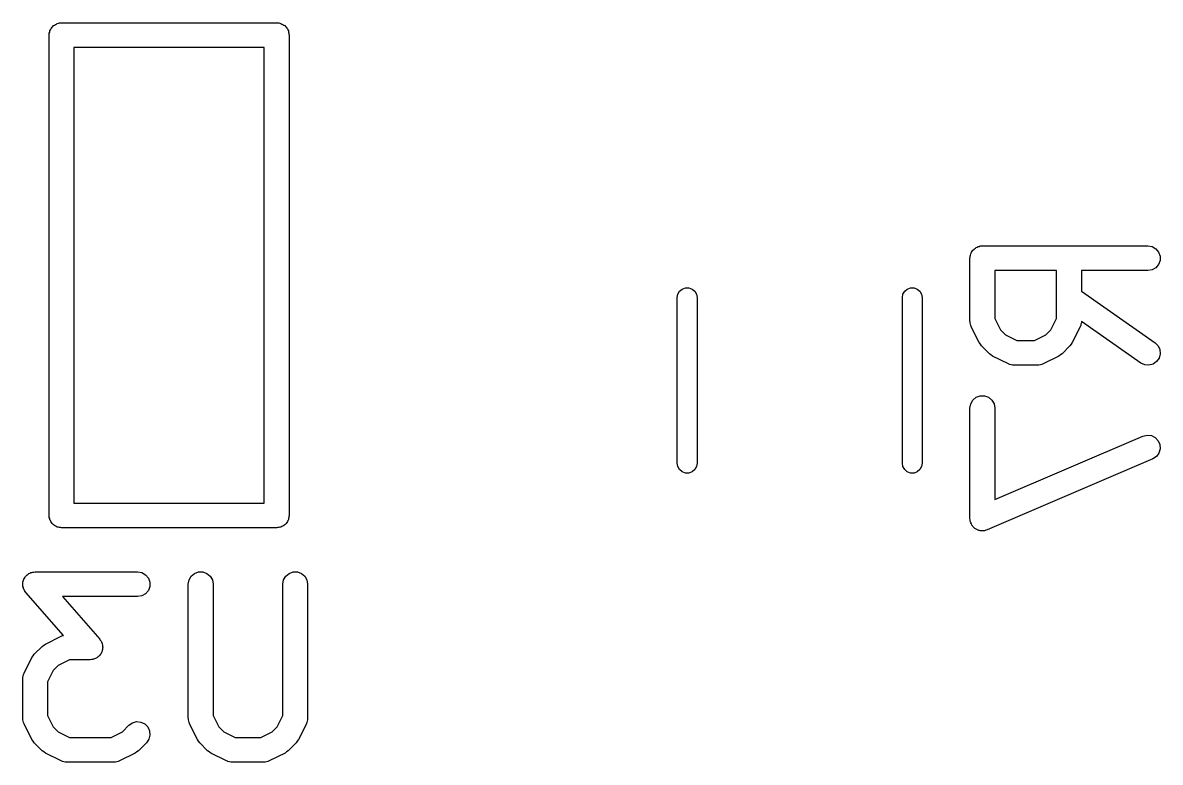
# Model space of a CAD drawing. Extents: x 48 to 353, y -143 to -50.
# Drawn here: x 65.41 to 72.28, y -62 to -57.53 of the extents above; entities that cross this region are included whole.
import ezdxf

# ---------------------------------------------------------------- set-up
doc = ezdxf.new("R2010")
doc.units = 0
doc.header["$MEASUREMENT"] = 0
doc.layers.add('BLACK', color=7, linetype='CONTINUOUS')

msp = doc.modelspace()

# ---------------------------------------------------------------- linework, layer by layer
at = {"layer": 'Black'}
for p, q in [((65.5701, -57.592), (65.5724, -57.5858)), ((65.5701, -57.5985), (65.5701, -57.592)), ((65.5724, -57.5858), (65.5735, -57.5793)), ((65.5735, -57.5793), (65.5768, -57.5737)), ((65.5768, -57.5737), (65.579, -57.5675)), ((65.579, -57.5675), (65.5833, -57.5625)), ((65.5833, -57.5625), (65.5865, -57.5568)), ((65.5865, -57.5568), (65.5916, -57.5526)), ((65.5916, -57.5526), (65.5958, -57.5475)), ((65.5958, -57.5475), (65.6015, -57.5443)), ((65.6015, -57.5443), (65.6065, -57.54)), ((65.6065, -57.54), (65.6127, -57.5378)), ((65.6127, -57.5378), (65.6183, -57.5345)), ((65.6183, -57.5345), (65.6248, -57.5334)), ((65.6248, -57.5334), (65.631, -57.5311)), ((65.631, -57.5311), (65.6375, -57.5311)), ((65.6375, -57.5311), (65.644, -57.53)), ((65.644, -57.53), (66.944, -57.53)), ((66.944, -57.53), (66.9505, -57.5311)), ((66.9505, -57.5311), (66.957, -57.5311)), ((66.957, -57.5311), (66.9632, -57.5334)), ((66.9632, -57.5334), (66.9697, -57.5345)), ((66.9697, -57.5345), (66.9753, -57.5378)), ((66.9753, -57.5378), (66.9815, -57.54)), ((66.9815, -57.54), (66.9865, -57.5443)), ((66.9865, -57.5443), (66.9922, -57.5475)), ((66.9922, -57.5475), (66.9964, -57.5526)), ((66.9964, -57.5526), (67.0015, -57.5568)), ((67.0015, -57.5568), (67.0047, -57.5625)), ((67.0047, -57.5625), (67.009, -57.5675)), ((67.009, -57.5675), (67.0112, -57.5737)), ((67.0112, -57.5737), (67.0145, -57.5793)), ((67.0145, -57.5793), (67.0156, -57.5858)), ((67.0156, -57.5858), (67.0179, -57.592)), ((67.0179, -57.592), (67.0179, -57.5985)), ((65.569, -57.605), (65.5701, -57.5985)), ((65.569, -60.505), (65.569, -57.605)), ((67.0179, -57.5985), (67.019, -57.605)), ((67.019, -57.605), (67.019, -60.505)), ((65.719, -57.68), (65.719, -60.43)), ((66.869, -57.68), (65.719, -57.68)), ((66.869, -60.43), (66.869, -57.68)), ((71.155, -58.8995), (71.1592, -58.8945)), ((71.1592, -58.8945), (71.1649, -58.8912)), ((71.1649, -58.8912), (71.1699, -58.887)), ((71.1699, -58.887), (71.176, -58.8847)), ((71.176, -58.8847), (71.1817, -58.8814)), ((71.1817, -58.8814), (71.1882, -58.8803)), ((71.1882, -58.8803), (71.1944, -58.878)), ((71.1944, -58.878), (71.2009, -58.878)), ((71.2009, -58.878), (71.2074, -58.8769)), ((71.2074, -58.8769), (72.2074, -58.8769)), ((72.2074, -58.8769), (72.233, -58.8814)), ((72.233, -58.8814), (72.2556, -58.8945)), ((72.2556, -58.8945), (72.2723, -58.9144)), ((71.1324, -58.9519), (71.1335, -58.9454)), ((71.1324, -59.3329), (71.1324, -58.9519)), ((71.1335, -58.9389), (71.1358, -58.9327)), ((71.1335, -58.9454), (71.1335, -58.9389)), ((71.1358, -58.9327), (71.1369, -58.9263)), ((71.1369, -58.9263), (71.1402, -58.9206)), ((71.1402, -58.9206), (71.1424, -58.9144)), ((71.1424, -58.9144), (71.1466, -58.9094)), ((71.1466, -58.9094), (71.1499, -58.9037)), ((71.1499, -58.9037), (71.155, -58.8995)), ((72.2723, -58.9144), (72.2812, -58.9389)), ((72.2812, -58.9649), (72.2723, -58.9894)), ((72.2812, -58.9389), (72.2812, -58.9649)), ((71.2824, -59.0269), (71.2824, -59.3152)), ((71.6562, -59.0269), (71.2824, -59.0269)), ((71.6562, -59.3152), (71.6562, -59.0269)), ((72.2074, -59.0269), (71.8062, -59.0269)), ((71.8062, -59.0269), (71.8062, -59.151)), ((72.233, -59.0224), (72.2074, -59.0269)), ((72.2556, -59.0094), (72.233, -59.0224)), ((72.2723, -58.9894), (72.2556, -59.0094)), ((69.364, -59.19), (69.3676, -59.1695)), ((69.3676, -59.1695), (69.378, -59.1514)), ((69.378, -59.1514), (69.394, -59.138)), ((69.394, -59.138), (69.4136, -59.1309)), ((69.4136, -59.1309), (69.4344, -59.1309)), ((69.4344, -59.1309), (69.454, -59.138)), ((69.454, -59.138), (69.47, -59.1514)), ((69.47, -59.1514), (69.4804, -59.1695)), ((69.4804, -59.1695), (69.484, -59.19)), ((70.724, -59.19), (70.7276, -59.1695)), ((70.7276, -59.1695), (70.738, -59.1514)), ((70.738, -59.1514), (70.754, -59.138)), ((70.754, -59.138), (70.7736, -59.1309)), ((70.7736, -59.1309), (70.7944, -59.1309)), ((70.7944, -59.1309), (70.814, -59.138)), ((70.814, -59.138), (70.83, -59.1514)), ((70.83, -59.1514), (70.8404, -59.1695)), ((70.8404, -59.1695), (70.844, -59.19)), ((71.8062, -59.151), (72.2504, -59.4619)), ((69.364, -60.19), (69.364, -59.19)), ((69.484, -59.19), (69.484, -60.19)), ((70.724, -60.19), (70.724, -59.19)), ((70.844, -59.19), (70.844, -60.19)), ((71.1331, -59.3371), (71.1324, -59.3329)), ((71.1329, -59.3414), (71.1331, -59.3371)), ((71.1354, -59.3499), (71.1329, -59.3414)), ((71.1369, -59.3585), (71.1354, -59.3499)), ((71.1391, -59.3623), (71.1369, -59.3585)), ((71.1403, -59.3664), (71.1391, -59.3623)), ((71.1879, -59.4616), (71.1403, -59.3664)), ((71.2824, -59.3152), (71.3166, -59.3837)), ((71.6219, -59.3837), (71.6562, -59.3152)), ((71.7983, -59.3664), (71.7507, -59.4616)), ((71.7995, -59.3623), (71.7983, -59.3664)), ((71.8017, -59.3585), (71.7995, -59.3623)), ((71.8032, -59.3499), (71.8017, -59.3585)), ((71.8057, -59.3414), (71.8032, -59.3499)), ((71.806, -59.3339), (71.8054, -59.3371)), ((71.8054, -59.3371), (71.8057, -59.3414)), ((72.1644, -59.5848), (71.806, -59.3339)), ((71.3166, -59.3837), (71.347, -59.4141)), ((71.347, -59.4141), (71.4156, -59.4483)), ((71.523, -59.4483), (71.5915, -59.4141)), ((71.5915, -59.4141), (71.6219, -59.3837)), ((71.1951, -59.4713), (71.1879, -59.4616)), ((71.202, -59.4811), (71.1951, -59.4713)), ((71.2496, -59.5287), (71.202, -59.4811)), ((71.4156, -59.4483), (71.523, -59.4483)), ((71.7366, -59.4811), (71.689, -59.5287)), ((71.7435, -59.4713), (71.7366, -59.4811)), ((71.7507, -59.4616), (71.7435, -59.4713)), ((72.2504, -59.4619), (72.2688, -59.4803)), ((72.2688, -59.4803), (72.2798, -59.5039)), ((72.2798, -59.5039), (72.2821, -59.5299)), ((71.2594, -59.5356), (71.2496, -59.5287)), ((71.2691, -59.5428), (71.2594, -59.5356)), ((71.3643, -59.5904), (71.2691, -59.5428)), ((71.6695, -59.5428), (71.5743, -59.5904)), ((71.6792, -59.5356), (71.6695, -59.5428)), ((71.689, -59.5287), (71.6792, -59.5356)), ((72.188, -59.5958), (72.1644, -59.5848)), ((72.2604, -59.5764), (72.2391, -59.5913)), ((72.2754, -59.555), (72.2604, -59.5764)), ((72.2821, -59.5299), (72.2754, -59.555)), ((71.3685, -59.5916), (71.3643, -59.5904)), ((71.3722, -59.5938), (71.3685, -59.5916)), ((71.3809, -59.5953), (71.3722, -59.5938)), ((71.3893, -59.5978), (71.3809, -59.5953)), ((71.3936, -59.5976), (71.3893, -59.5978)), ((71.3979, -59.5983), (71.3936, -59.5976)), ((71.5407, -59.5983), (71.3979, -59.5983)), ((71.545, -59.5976), (71.5407, -59.5983)), ((71.5493, -59.5978), (71.545, -59.5976)), ((71.5577, -59.5953), (71.5493, -59.5978)), ((71.5664, -59.5938), (71.5577, -59.5953)), ((71.5701, -59.5916), (71.5664, -59.5938)), ((71.5743, -59.5904), (71.5701, -59.5916)), ((72.2139, -59.598), (72.188, -59.5958)), ((72.2391, -59.5913), (72.2139, -59.598)), ((71.1699, -59.7917), (71.1944, -59.7828)), ((71.1944, -59.7828), (71.2204, -59.7828)), ((71.2204, -59.7828), (71.2449, -59.7917)), ((71.1324, -59.8567), (71.1369, -59.831)), ((71.1324, -60.5233), (71.1324, -59.8567)), ((71.1369, -59.831), (71.1499, -59.8085)), ((71.1499, -59.8085), (71.1699, -59.7917)), ((71.2449, -59.7917), (71.2648, -59.8085)), ((71.2648, -59.8085), (71.2779, -59.831)), ((71.2779, -59.831), (71.2824, -59.8567)), ((71.2824, -59.8567), (71.2824, -60.4096)), ((71.2824, -60.4096), (72.1778, -60.0258)), ((72.1778, -60.0258), (72.2032, -60.0199)), ((72.2032, -60.0199), (72.2291, -60.023)), ((72.2291, -60.023), (72.2523, -60.0347)), ((72.2523, -60.0347), (72.2701, -60.0537)), ((72.2701, -60.0537), (72.2804, -60.0776)), ((72.2743, -60.1286), (72.2587, -60.1494)), ((72.2819, -60.1036), (72.2743, -60.1286)), ((72.2804, -60.0776), (72.2819, -60.1036)), ((69.3676, -60.2105), (69.364, -60.19)), ((69.484, -60.19), (69.4804, -60.2105)), ((70.7276, -60.2105), (70.724, -60.19)), ((70.844, -60.19), (70.8404, -60.2105)), ((72.2369, -60.1637), (71.2369, -60.5923)), ((72.2587, -60.1494), (72.2369, -60.1637)), ((69.378, -60.2286), (69.3676, -60.2105)), ((69.394, -60.242), (69.378, -60.2286)), ((69.4136, -60.2491), (69.394, -60.242)), ((69.4344, -60.2491), (69.4136, -60.2491)), ((69.454, -60.242), (69.4344, -60.2491)), ((69.47, -60.2286), (69.454, -60.242)), ((69.4804, -60.2105), (69.47, -60.2286)), ((70.738, -60.2286), (70.7276, -60.2105)), ((70.754, -60.242), (70.738, -60.2286)), ((70.7736, -60.2491), (70.754, -60.242)), ((70.7944, -60.2491), (70.7736, -60.2491)), ((70.814, -60.242), (70.7944, -60.2491)), ((70.83, -60.2286), (70.814, -60.242)), ((70.8404, -60.2105), (70.83, -60.2286)), ((65.719, -60.43), (66.869, -60.43)), ((65.5701, -60.5115), (65.569, -60.505)), ((65.5701, -60.518), (65.5701, -60.5115)), ((65.5724, -60.5242), (65.5701, -60.518)), ((65.5735, -60.5307), (65.5724, -60.5242)), ((65.5768, -60.5363), (65.5735, -60.5307)), ((65.579, -60.5425), (65.5768, -60.5363)), ((65.5833, -60.5475), (65.579, -60.5425)), ((65.5865, -60.5532), (65.5833, -60.5475)), ((67.0047, -60.5475), (67.0015, -60.5532)), ((67.009, -60.5425), (67.0047, -60.5475)), ((67.0112, -60.5363), (67.009, -60.5425)), ((67.0145, -60.5307), (67.0112, -60.5363)), ((67.0156, -60.5242), (67.0145, -60.5307)), ((67.0179, -60.518), (67.0156, -60.5242)), ((67.019, -60.505), (67.0179, -60.5115)), ((67.0179, -60.5115), (67.0179, -60.518)), ((71.1339, -60.5318), (71.1324, -60.5233)), ((71.1344, -60.5405), (71.1339, -60.5318)), ((71.1361, -60.5446), (71.1344, -60.5405)), ((71.1369, -60.549), (71.1361, -60.5446)), ((65.5916, -60.5574), (65.5865, -60.5532)), ((65.5958, -60.5625), (65.5916, -60.5574)), ((65.6015, -60.5657), (65.5958, -60.5625)), ((65.6065, -60.57), (65.6015, -60.5657)), ((65.6127, -60.5722), (65.6065, -60.57)), ((65.6183, -60.5755), (65.6127, -60.5722)), ((65.6248, -60.5766), (65.6183, -60.5755)), ((65.631, -60.5789), (65.6248, -60.5766)), ((65.6375, -60.5789), (65.631, -60.5789)), ((65.644, -60.58), (65.6375, -60.5789)), ((66.944, -60.58), (65.644, -60.58)), ((66.9505, -60.5789), (66.944, -60.58)), ((66.957, -60.5789), (66.9505, -60.5789)), ((66.9632, -60.5766), (66.957, -60.5789)), ((66.9697, -60.5755), (66.9632, -60.5766)), ((66.9753, -60.5722), (66.9697, -60.5755)), ((66.9815, -60.57), (66.9753, -60.5722)), ((66.9865, -60.5657), (66.9815, -60.57)), ((66.9922, -60.5625), (66.9865, -60.5657)), ((66.9964, -60.5574), (66.9922, -60.5625)), ((67.0015, -60.5532), (66.9964, -60.5574)), ((71.1412, -60.5565), (71.1369, -60.549)), ((71.1446, -60.5644), (71.1412, -60.5565)), ((71.1477, -60.5677), (71.1446, -60.5644)), ((71.1499, -60.5715), (71.1477, -60.5677)), ((71.1565, -60.5771), (71.1499, -60.5715)), ((71.1625, -60.5834), (71.1565, -60.5771)), ((71.1664, -60.5854), (71.1625, -60.5834)), ((71.1699, -60.5883), (71.1664, -60.5854)), ((71.178, -60.5912), (71.1699, -60.5883)), ((71.1857, -60.5951), (71.178, -60.5912)), ((71.1901, -60.5957), (71.1857, -60.5951)), ((71.1944, -60.5972), (71.1901, -60.5957)), ((71.203, -60.5972), (71.1944, -60.5972)), ((71.2116, -60.5982), (71.203, -60.5972)), ((71.2159, -60.5972), (71.2116, -60.5982)), ((71.2204, -60.5972), (71.2159, -60.5972)), ((71.2285, -60.5942), (71.2204, -60.5972)), ((71.2369, -60.5923), (71.2285, -60.5942)), ((65.4135, -60.8962), (65.417, -60.8898)), ((65.417, -60.8898), (65.4195, -60.8829)), ((65.4195, -60.8829), (65.4232, -60.8784)), ((65.4232, -60.8784), (65.426, -60.8734)), ((65.426, -60.8734), (65.4316, -60.8685)), ((65.4316, -60.8685), (65.4363, -60.8629)), ((65.4363, -60.8629), (65.4413, -60.86)), ((65.4413, -60.86), (65.4456, -60.8562)), ((65.4456, -60.8562), (65.4525, -60.8536)), ((65.4525, -60.8536), (65.4588, -60.8499)), ((65.4588, -60.8499), (65.4645, -60.8489)), ((65.4645, -60.8489), (65.4699, -60.8468)), ((65.4699, -60.8468), (65.4773, -60.8467)), ((65.4773, -60.8467), (65.4845, -60.8454)), ((65.4845, -60.8454), (66.1035, -60.8454)), ((66.1035, -60.8454), (66.1292, -60.8499)), ((66.1292, -60.8499), (66.1517, -60.8629)), ((66.1517, -60.8629), (66.1685, -60.8829)), ((66.1685, -60.8829), (66.1774, -60.9074)), ((66.414, -60.8947), (66.427, -60.8722)), ((66.427, -60.8722), (66.447, -60.8554)), ((66.447, -60.8554), (66.4715, -60.8465)), ((66.4715, -60.8465), (66.4975, -60.8465)), ((66.4975, -60.8465), (66.522, -60.8554)), ((66.522, -60.8554), (66.5419, -60.8722)), ((66.5419, -60.8722), (66.555, -60.8947)), ((66.9854, -60.8947), (66.9985, -60.8722)), ((66.9985, -60.8722), (67.0184, -60.8554)), ((67.0184, -60.8554), (67.0429, -60.8465)), ((67.0429, -60.8465), (67.0689, -60.8465)), ((67.0689, -60.8465), (67.0934, -60.8554)), ((67.0934, -60.8554), (67.1134, -60.8722)), ((67.1134, -60.8722), (67.1264, -60.8947)), ((65.4095, -60.9219), (65.4106, -60.9147)), ((65.4106, -60.9276), (65.4095, -60.9219)), ((65.4106, -60.9074), (65.4126, -60.9019)), ((65.4106, -60.9147), (65.4106, -60.9074)), ((65.4106, -60.9334), (65.4106, -60.9276)), ((65.4131, -60.9403), (65.4106, -60.9334)), ((65.4126, -60.9019), (65.4135, -60.8962)), ((65.4145, -60.9475), (65.4131, -60.9403)), ((65.4175, -60.9524), (65.4145, -60.9475)), ((65.4195, -60.9579), (65.4175, -60.9524)), ((65.4242, -60.9635), (65.4195, -60.9579)), ((66.1685, -60.9579), (66.1517, -60.9778)), ((66.1774, -60.9334), (66.1685, -60.9579)), ((66.1774, -60.9074), (66.1774, -60.9334)), ((66.4095, -60.9204), (66.414, -60.8947)), ((66.4095, -61.7299), (66.4095, -60.9204)), ((66.555, -60.8947), (66.5595, -60.9204)), ((66.5595, -60.9204), (66.5595, -61.7122)), ((66.9809, -60.9204), (66.9854, -60.8947)), ((66.9809, -61.7122), (66.9809, -60.9204)), ((67.1264, -60.8947), (67.1309, -60.9204)), ((67.1309, -60.9204), (67.1309, -61.7299)), ((65.428, -60.9698), (65.4242, -60.9635)), ((65.6555, -61.2298), (65.428, -60.9698)), ((66.1035, -60.9954), (65.6498, -60.9954)), ((65.6498, -60.9954), (65.8743, -61.2519)), ((66.1292, -60.9909), (66.1035, -60.9954)), ((66.1517, -60.9778), (66.1292, -60.9909)), ((65.5462, -61.2819), (65.6414, -61.2343)), ((65.6414, -61.2343), (65.6456, -61.233)), ((65.6456, -61.233), (65.6493, -61.2309)), ((65.6493, -61.2309), (65.6555, -61.2298)), ((65.4791, -61.3435), (65.5267, -61.2959)), ((65.5267, -61.2959), (65.5365, -61.289)), ((65.5365, -61.289), (65.5462, -61.2819)), ((65.8743, -61.2519), (65.8781, -61.2582)), ((65.8781, -61.2582), (65.8828, -61.2638)), ((65.8828, -61.2638), (65.8847, -61.2693)), ((65.8847, -61.2693), (65.8877, -61.2742)), ((65.8877, -61.2742), (65.8892, -61.2814)), ((65.8892, -61.2814), (65.8917, -61.2883)), ((65.8917, -61.2883), (65.8917, -61.2941)), ((65.8917, -61.2941), (65.8928, -61.2998)), ((65.8928, -61.2998), (65.8917, -61.307)), ((65.4174, -61.4583), (65.465, -61.363)), ((65.465, -61.363), (65.4722, -61.3534)), ((65.4722, -61.3534), (65.4791, -61.3435)), ((65.8435, -61.3718), (65.8378, -61.3728)), ((65.8498, -61.3681), (65.8435, -61.3718)), ((65.8566, -61.3655), (65.8498, -61.3681)), ((65.861, -61.3617), (65.8566, -61.3655)), ((65.866, -61.3588), (65.861, -61.3617)), ((65.8707, -61.3532), (65.866, -61.3588)), ((65.8762, -61.3483), (65.8707, -61.3532)), ((65.879, -61.3433), (65.8762, -61.3483)), ((65.8828, -61.3388), (65.879, -61.3433)), ((65.8853, -61.3319), (65.8828, -61.3388)), ((65.8888, -61.3255), (65.8853, -61.3319)), ((65.8897, -61.3198), (65.8888, -61.3255)), ((65.8917, -61.3144), (65.8897, -61.3198)), ((65.8917, -61.307), (65.8917, -61.3144)), ((65.5937, -61.441), (65.5595, -61.5095)), ((65.6241, -61.4106), (65.5937, -61.441)), ((65.6927, -61.3763), (65.6241, -61.4106)), ((65.8178, -61.3763), (65.6927, -61.3763)), ((65.825, -61.3751), (65.8178, -61.3763)), ((65.8324, -61.3749), (65.825, -61.3751)), ((65.8378, -61.3728), (65.8324, -61.3749)), ((65.4095, -61.4918), (65.4102, -61.4876)), ((65.4095, -61.7299), (65.4095, -61.4918)), ((65.41, -61.4832), (65.4125, -61.4748)), ((65.4102, -61.4876), (65.41, -61.4832)), ((65.4125, -61.4748), (65.414, -61.4662)), ((65.414, -61.4662), (65.4162, -61.4624)), ((65.4162, -61.4624), (65.4174, -61.4583)), ((65.5595, -61.5095), (65.5595, -61.7122)), ((65.5595, -61.7122), (65.5937, -61.7807)), ((66.5595, -61.7122), (66.5937, -61.7807)), ((66.9466, -61.7807), (66.9809, -61.7122)), ((65.4102, -61.7342), (65.4095, -61.7299)), ((65.41, -61.7385), (65.4102, -61.7342)), ((65.4125, -61.7469), (65.41, -61.7385)), ((65.414, -61.7556), (65.4125, -61.7469)), ((65.4162, -61.7593), (65.414, -61.7556)), ((65.4174, -61.7634), (65.4162, -61.7593)), ((65.465, -61.8587), (65.4174, -61.7634)), ((65.5937, -61.7807), (65.6241, -61.8111)), ((66.0115, -61.8111), (66.0505, -61.7721)), ((66.0505, -61.7721), (66.0718, -61.7572)), ((66.0718, -61.7572), (66.097, -61.7504)), ((66.097, -61.7504), (66.1229, -61.7527)), ((66.1229, -61.7527), (66.1465, -61.7637)), ((66.1465, -61.7637), (66.165, -61.7821)), ((66.165, -61.7821), (66.176, -61.8057)), ((66.4102, -61.7342), (66.4095, -61.7299)), ((66.41, -61.7385), (66.4102, -61.7342)), ((66.4125, -61.7469), (66.41, -61.7385)), ((66.414, -61.7556), (66.4125, -61.7469)), ((66.4162, -61.7593), (66.414, -61.7556)), ((66.4174, -61.7634), (66.4162, -61.7593)), ((66.465, -61.8587), (66.4174, -61.7634)), ((66.5937, -61.7807), (66.6241, -61.8111)), ((66.9162, -61.8111), (66.9466, -61.7807)), ((67.123, -61.7634), (67.0754, -61.8587)), ((67.1242, -61.7593), (67.123, -61.7634)), ((67.1264, -61.7556), (67.1242, -61.7593)), ((67.1279, -61.7469), (67.1264, -61.7556)), ((67.1304, -61.7385), (67.1279, -61.7469)), ((67.1309, -61.7299), (67.1302, -61.7342)), ((67.1302, -61.7342), (67.1304, -61.7385)), ((65.6241, -61.8111), (65.6927, -61.8454)), ((65.6927, -61.8454), (65.943, -61.8454)), ((65.943, -61.8454), (66.0115, -61.8111)), ((66.1782, -61.8317), (66.1715, -61.8568)), ((66.176, -61.8057), (66.1782, -61.8317)), ((66.6241, -61.8111), (66.6927, -61.8454)), ((66.6927, -61.8454), (66.8477, -61.8454)), ((66.8477, -61.8454), (66.9162, -61.8111)), ((65.4722, -61.8683), (65.465, -61.8587)), ((65.4791, -61.8782), (65.4722, -61.8683)), ((65.5267, -61.9258), (65.4791, -61.8782)), ((66.1566, -61.8782), (66.1089, -61.9258)), ((66.1715, -61.8568), (66.1566, -61.8782)), ((66.4722, -61.8683), (66.465, -61.8587)), ((66.4791, -61.8782), (66.4722, -61.8683)), ((66.5267, -61.9258), (66.4791, -61.8782)), ((67.0613, -61.8782), (67.0137, -61.9258)), ((67.0682, -61.8683), (67.0613, -61.8782)), ((67.0754, -61.8587), (67.0682, -61.8683)), ((65.5365, -61.9327), (65.5267, -61.9258)), ((65.5462, -61.9398), (65.5365, -61.9327)), ((65.6414, -61.9875), (65.5462, -61.9398)), ((65.6456, -61.9887), (65.6414, -61.9875)), ((65.6493, -61.9909), (65.6456, -61.9887)), ((65.9901, -61.9887), (65.9863, -61.9909)), ((65.9942, -61.9875), (65.9901, -61.9887)), ((66.0894, -61.9398), (65.9942, -61.9875)), ((66.0991, -61.9327), (66.0894, -61.9398)), ((66.1089, -61.9258), (66.0991, -61.9327)), ((66.5365, -61.9327), (66.5267, -61.9258)), ((66.5462, -61.9398), (66.5365, -61.9327)), ((66.6414, -61.9875), (66.5462, -61.9398)), ((66.6456, -61.9887), (66.6414, -61.9875)), ((66.6493, -61.9909), (66.6456, -61.9887)), ((66.8948, -61.9887), (66.8911, -61.9909)), ((66.899, -61.9875), (66.8948, -61.9887)), ((66.9942, -61.9398), (66.899, -61.9875)), ((67.0039, -61.9327), (66.9942, -61.9398)), ((67.0137, -61.9258), (67.0039, -61.9327)), ((65.658, -61.9924), (65.6493, -61.9909)), ((65.6664, -61.9949), (65.658, -61.9924)), ((65.6707, -61.9946), (65.6664, -61.9949)), ((65.675, -61.9954), (65.6707, -61.9946)), ((65.9607, -61.9954), (65.675, -61.9954)), ((65.9649, -61.9946), (65.9607, -61.9954)), ((65.9692, -61.9949), (65.9649, -61.9946)), ((65.9777, -61.9924), (65.9692, -61.9949)), ((65.9863, -61.9909), (65.9777, -61.9924)), ((66.658, -61.9924), (66.6493, -61.9909)), ((66.6664, -61.9949), (66.658, -61.9924)), ((66.6707, -61.9946), (66.6664, -61.9949)), ((66.675, -61.9954), (66.6707, -61.9946)), ((66.8654, -61.9954), (66.675, -61.9954)), ((66.8697, -61.9946), (66.8654, -61.9954)), ((66.874, -61.9949), (66.8697, -61.9946)), ((66.8824, -61.9924), (66.874, -61.9949)), ((66.8911, -61.9909), (66.8824, -61.9924))]:
    msp.add_line(p, q, dxfattribs=at)

doc.saveas('drawing.dxf')
